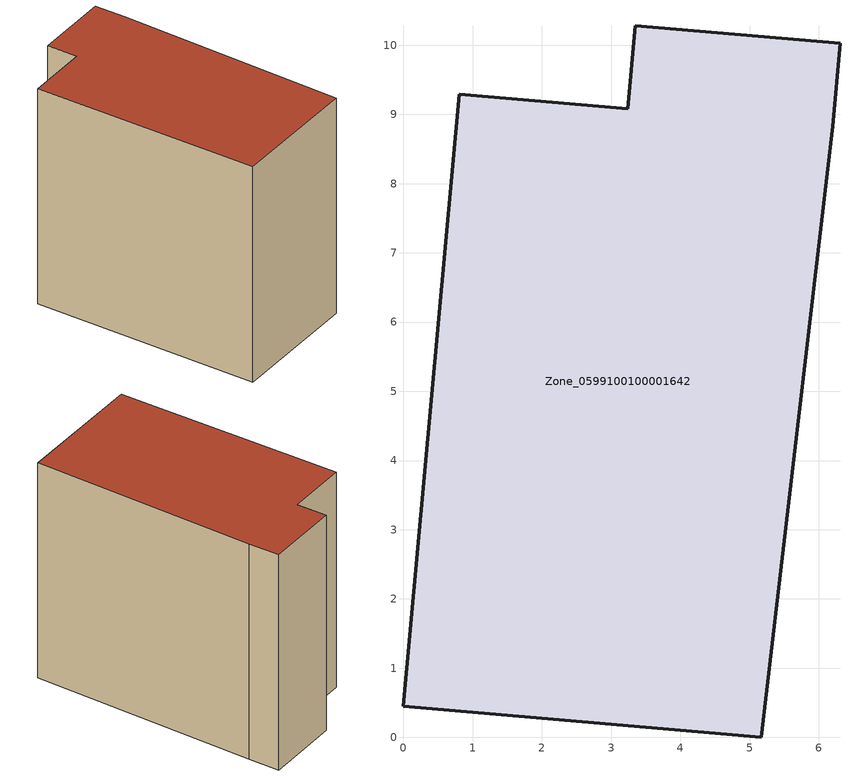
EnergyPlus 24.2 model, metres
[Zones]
Zone_0599100100001642
 floor ground (C_G): 0.81,9.29 3.24,9.08 3.34,10.28 6.3,10.03 6.2,8.83 5.17,0 0,0.45 z0
 wall outside (C_F): 6.3,10.03 3.34,10.28 3.24,9.08 0.81,9.29 0,0.45 5.17,0 6.2,8.83 6.3,10.03 z0:8.81
 roof outside (C_R): 5.17,0 6.2,8.83 6.3,10.03 3.34,10.28 3.24,9.08 0.81,9.29 0,0.45 z8.81
[BUILDING]
Pand.0599100100001642: North Axis=0; Terrain=City; Loads Convergence Tolerance Value=0.04; Temperature Convergence Tolerance Value=0.4; Solar Distribution=FullExterior; Maximum Number of Warmup Days=25; Minimum Number of Warmup Days=1
[Site:Location]
Rotterdam.The.Hague.AP_ZH_NLD Design_Conditions: Latitude=51.96; Longitude=4.45; Time Zone=1; Elevation=-4.5
[SITE:GROUNDTEMPERATURE:BUILDINGSURFACE]
18, 18, 18, 18, 18, 18, 18, 18, 18, 18, 18, 18
[MATERIAL] Thermal Absorptance=0.9; Solar Absorptance=0.7; Visible Absorptance=0.7
Name | Roughness | Thickness | Conductivity | Density | Specific Heat
G.TI.2006-2014 | MediumSmooth | 0.15 | 0.06 | 540 | 1210
F.TI.2006-2014 | Rough | 0.3 | 0.12 | 1920 | 840
R.TI.2006-2014 | MediumRough | 0.2 | 0.08 | 1500 | 1000
[CONSTRUCTION]
C_G: G.TI.2006-2014
C_F: F.TI.2006-2014
C_R: R.TI.2006-2014
[ZONE]
Zone_0599100100001642: Type=1; Multiplier=1; Ceiling Height=Autocalculate; Volume=Autocalculate; Floor Area=autocalculate; Part of Total Floor Area=Yes
[ZONEINFILTRATION:DESIGNFLOWRATE]
Infil_Zone_0599100100001642: Zone or ZoneList or Space or SpaceList=Zone_0599100100001642; Schedule=AlwaysOn; Design Flow Rate Calculation Method=Flow/Area; Flow Rate per Floor Area=0.0015; Constant Term Coefficient=1; Temperature Term Coefficient=0; Velocity Term Coefficient=0; Velocity Squared Term Coefficient=0
[HVACTEMPLATE:ZONE:IDEALLOADSAIRSYSTEM]
Zone_0599100100001642: Maximum Heating Supply Air Temperature=50; Minimum Cooling Supply Air Temperature=13; Maximum Heating Supply Air Humidity Ratio=0.0156; Minimum Cooling Supply Air Humidity Ratio=0.0077; Heating Limit=NoLimit; Cooling Limit=NoLimit; Dehumidification Control Type=ConstantSensibleHeatRatio; Cooling Sensible Heat Ratio=0.7; Dehumidification Setpoint=60; Humidification Control Type=None; Humidification Setpoint=30; Outdoor Air Method=None; Outdoor Air Flow Rate per Person=0.00944; Outdoor Air Flow Rate per Zone Floor Area=0; Outdoor Air Flow Rate per Zone=0; Demand Controlled Ventilation Type=None; Outdoor Air Economizer Type=NoEconomizer; Heat Recovery Type=None; Sensible Heat Recovery Effectiveness=0.7; Latent Heat Recovery Effectiveness=0.65
[ZONECONTROL:THERMOSTAT]
ThermostatControl_Zone_0599100100001642: Zone or ZoneList=Zone_0599100100001642; Control Type Schedule=DualSetpointControlType; Control 1=Thermostat_Zone_0599100100001642; Temperature Difference Between Cutout And Setpoint=0
[THERMOSTATSETPOINT:DUALSETPOINT]
Thermostat_Zone_0599100100001642: Heating Setpoint Temperature Schedule=HeatingSetpoint_Zone_0599100100001642; Cooling Setpoint Temperature Schedule=CoolingSetpoint_Zone_0599100100001642
[SCHEDULE:COMPACT]
HeatingSetpoint_Zone_0599100100001642: Through: 12/31, For: AllDays, Until: 24:00, 21
CoolingSetpoint_Zone_0599100100001642: Through: 12/31, For: AllDays, Until: 24:00, 24
DualSetpointControlType: Through: 12/31, For: AllDays, Until: 24:00, 4
AlwaysOn: Through: 12/31, For: AllDays, Until: 24:00, 1
